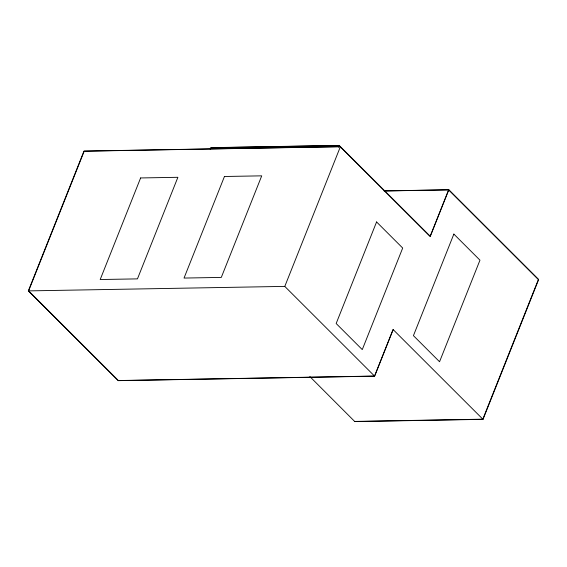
<?xml version="1.0" encoding="UTF-8"?>
<svg xmlns="http://www.w3.org/2000/svg" width="567" height="567" viewBox="0 0 567 567"><rect width="100%" height="100%" fill="white"/><g stroke="black" fill="none" stroke-linecap="round" stroke-linejoin="round"><path stroke-width="0.85" d="M374.631 376.176L118.191 380.655L28.35 290.892L83.98 151.091L340.42 146.612L284.79 286.413L374.631 376.176L393.172 329.576M210.265 149.291L210.917 147.654L339.13 145.414L430.261 236.375L448.809 189.782L384.256 190.909M210.343 149.405L210.995 147.767L339.087 145.535L430.126 236.404L448.653 189.853L384.164 190.98M338.435 147.165L339.13 145.414M309.858 376.587L354.8 421.586L483.02 419.346L538.65 279.545L448.809 189.782M340.377 146.725L84.192 151.205L28.612 290.864L118.368 380.535L374.546 376.063L393.073 329.512L483.02 419.346M28.35 290.892L284.797 286.392M354.736 421.423L482.829 419.183L538.402 279.524L448.653 189.853M140.616 177.953L100.196 279.524L137.455 278.879L177.882 177.301L140.616 177.953M224.454 176.493L184.034 278.064L221.3 277.412L261.72 175.841L224.454 176.493M376.58 221.945L336.16 323.516L362.27 349.605L402.69 248.034L376.58 221.945M453.855 234.086L413.435 335.657L439.545 361.746L479.966 260.175L453.855 234.086"/></g></svg>
